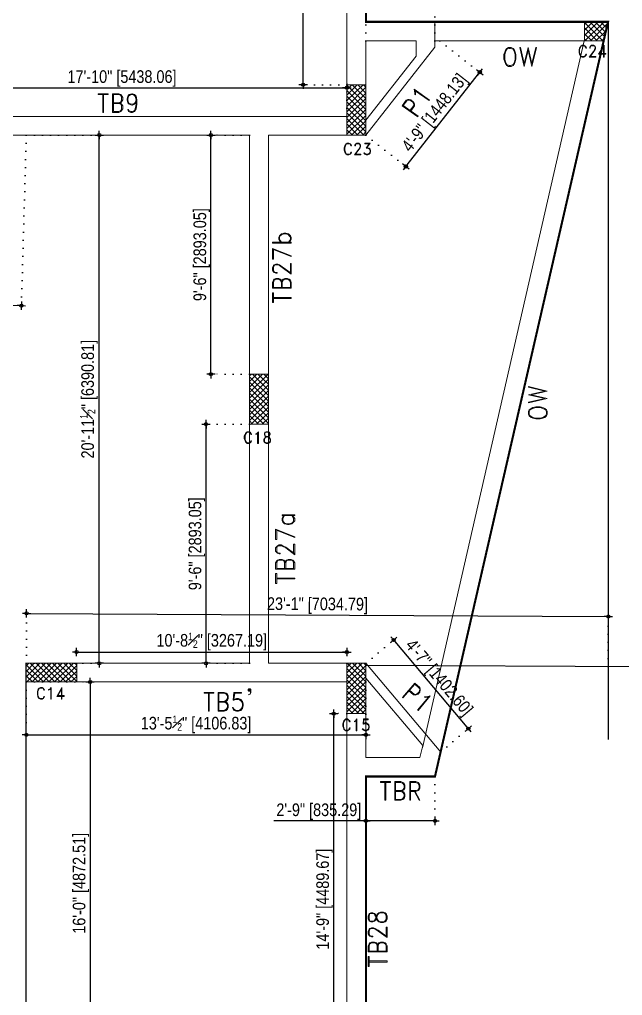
# Model space of a CAD drawing. Header units: inches. Extents: x 1259 to 4988, y 1085 to 3652.
# Drawn here: x 4512.9 to 4800, y 2275.8 to 2740.7 of the extents above; entities that cross this region are included whole.
import ezdxf

# ---------------------------------------------------------------- set-up
doc = ezdxf.new("R2010")
doc.units = ezdxf.units.IN
doc.header["$LTSCALE"] = 15
doc.header["$MEASUREMENT"] = 0
doc.header["$PDMODE"] = 2
doc.linetypes.add('DOT', pattern=[0.25, 0, -0.25])
for name, color, linetype in [('DIMENSION', 160, 'Continuous'), ('PDF_A_Column', 7, 'Continuous'), ('PDF_A_Column Hatch', 7, 'Continuous'), ('PDF_BEAM_LN', 7, 'Continuous'), ('PDF_BLS-TAG', 7, 'Continuous'), ('PDF_BM_SEC_DIM_0.50', 7, 'Continuous'), ('PDF_COL_NO', 7, 'Continuous')]:
    doc.layers.add(name, color=color, linetype=linetype)
doc.styles.add('swis721cnbt', font='swissc.ttf')
doc.dimstyles.get("Standard").update_dxf_attribs({"dimtxt": 6, "dimasz": 1, "dimexe": 0, "dimexo": 0, "dimgap": 0.5, "dimtad": 1, "dimdec": 1, "dimzin": 3, "dimdsep": 46, "dimlunit": 4, "dimtxsty": 'swis721cnbt', "dimblk": 'rp', "dimcen": 0.09, "dimclrd": 251, "dimclre": 3, "dimclrt": 160, "dimadec": 0, "dimazin": 0, "dimtfac": 0.6, "dimtdec": 1, "dimtofl": 0, "dimtmove": 0, "dimatfit": 3, "dimfxl": 9, "dimfrac": 1, "dimtolj": 1, "dimtzin": 0, "dimlwd": -1, "dimlwe": -1, "dimarcsym": 0})

# ---------------------------------------------------------------- blocks, each defined once
blk = doc.blocks.new('rp')
for p, q in [((0, 0), (-2, 0)), ((0, 2), (0, -2)), ((0, 0), (2, 0))]:
    blk.add_line(p, q)
blk.add_circle((0, 0), 0.75)
blk = doc.blocks.new('*D233')
at = {"layer": 'Defpoints', "color": 0, "transparency": 16777216}
for p in [(4668.72, 2439.43), (4540.09, 2434.06), (4668.72, 2434.06)]:
    blk.add_point(p, dxfattribs=at)
at = {"layer": 'DIMENSION', "color": 3, "linetype": 'DOT', "transparency": 16777216}
for p, q in [((4540.09, 2434.06), (4540.09, 2439.43)), ((4668.72, 2434.06), (4668.72, 2439.43))]:
    blk.add_line(p, q, dxfattribs=at)
at = {"layer": 'DIMENSION', "color": 251, "transparency": 16777216}
blk.add_line((4541.09, 2439.43), (4667.72, 2439.43), dxfattribs=at)
at = {"layer": 'DIMENSION', "color": 251, "transparency": 16777216, "rotation": 180}
blk.add_blockref('rp', (4540.09, 2439.43), dxfattribs=at)
at = {"layer": 'DIMENSION', "color": 251, "transparency": 16777216}
blk.add_blockref('rp', (4668.72, 2439.43), dxfattribs=at)
at = {"layer": 'DIMENSION', "color": 160, "transparency": 16777216, "insert": (4604.41, 2444.4), "char_height": 6, "attachment_point": 5, "style": 'swis721cnbt'}
blk.add_mtext('\\A1;10\'-8{\\H0.6x;\\S1#2;}" [3267.19]', dxfattribs=at)
blk = doc.blocks.new('*D238')
at = {"layer": 'Defpoints', "color": 0, "transparency": 16777216}
for p in [(4668.72, 2708.27), (4454.63, 2694.58), (4668.72, 2694.58)]:
    blk.add_point(p, dxfattribs=at)
at = {"layer": 'DIMENSION', "color": 3, "linetype": 'DOT', "transparency": 16777216}
for p, q in [((4454.63, 2694.58), (4454.63, 2708.27)), ((4668.72, 2694.58), (4668.72, 2708.27))]:
    blk.add_line(p, q, dxfattribs=at)
at = {"layer": 'DIMENSION', "color": 251, "transparency": 16777216}
blk.add_line((4455.63, 2708.27), (4667.72, 2708.27), dxfattribs=at)
at = {"layer": 'DIMENSION', "color": 251, "transparency": 16777216, "rotation": 180}
blk.add_blockref('rp', (4454.63, 2708.27), dxfattribs=at)
at = {"layer": 'DIMENSION', "color": 251, "transparency": 16777216}
blk.add_blockref('rp', (4668.72, 2708.27), dxfattribs=at)
at = {"layer": 'DIMENSION', "color": 160, "transparency": 16777216, "insert": (4561.68, 2712.64), "char_height": 6, "attachment_point": 5, "style": 'swis721cnbt'}
blk.add_mtext('\\A1;17\'-10" [5438.06]', dxfattribs=at)
blk = doc.blocks.new('*D269')
at = {"layer": 'Defpoints', "color": 0, "transparency": 16777216}
for p in [(4601.7, 2547.96), (4622.31, 2547.96), (4622.31, 2434.06)]:
    blk.add_point(p, dxfattribs=at)
at = {"layer": 'DIMENSION', "color": 3, "linetype": 'DOT', "transparency": 16777216}
for p, q in [((4622.31, 2547.96), (4601.7, 2547.96)), ((4622.31, 2434.06), (4601.7, 2434.06))]:
    blk.add_line(p, q, dxfattribs=at)
at = {"layer": 'DIMENSION', "color": 251, "transparency": 16777216}
blk.add_line((4601.7, 2435.06), (4601.7, 2546.96), dxfattribs=at)
for p, rotation in [((4601.7, 2547.96), 90), ((4601.7, 2434.06), 270)]:
    blk.add_blockref('rp', p, dxfattribs=dict(at, rotation=rotation))
at = {"layer": 'DIMENSION', "color": 160, "transparency": 16777216, "insert": (4597.33, 2491.01), "char_height": 6, "attachment_point": 5, "rotation": 90, "style": 'swis721cnbt'}
blk.add_mtext('\\A1;9\'-6" [2893.05]', dxfattribs=at)
blk = doc.blocks.new('*D270')
at = {"layer": 'Defpoints', "color": 0, "transparency": 16777216}
for p in [(4603.99, 2685.67), (4622.31, 2685.67), (4622.31, 2571.77)]:
    blk.add_point(p, dxfattribs=at)
at = {"layer": 'DIMENSION', "color": 3, "linetype": 'DOT', "transparency": 16777216}
for p, q in [((4622.31, 2685.67), (4603.99, 2685.67)), ((4622.31, 2571.77), (4603.99, 2571.77))]:
    blk.add_line(p, q, dxfattribs=at)
at = {"layer": 'DIMENSION', "color": 251, "transparency": 16777216}
blk.add_line((4603.99, 2572.77), (4603.99, 2684.67), dxfattribs=at)
for p, rotation in [((4603.99, 2685.67), 90), ((4603.99, 2571.77), 270)]:
    blk.add_blockref('rp', p, dxfattribs=dict(at, rotation=rotation))
at = {"layer": 'DIMENSION', "color": 160, "transparency": 16777216, "insert": (4599.62, 2628.72), "char_height": 6, "attachment_point": 5, "rotation": 90, "style": 'swis721cnbt'}
blk.add_mtext('\\A1;9\'-6" [2893.05]', dxfattribs=at)
blk = doc.blocks.new('*D271')
at = {"layer": 'Defpoints', "color": 0, "transparency": 16777216}
for p in [(4662.47, 2410.08), (4668.72, 2410.08), (4668.72, 2233.33)]:
    blk.add_point(p, dxfattribs=at)
at = {"layer": 'DIMENSION', "color": 3, "linetype": 'DOT', "transparency": 16777216}
for p, q in [((4668.72, 2410.08), (4662.47, 2410.08)), ((4668.72, 2233.33), (4662.47, 2233.33))]:
    blk.add_line(p, q, dxfattribs=at)
at = {"layer": 'DIMENSION', "color": 251, "transparency": 16777216}
blk.add_line((4662.47, 2234.33), (4662.47, 2409.08), dxfattribs=at)
for p, rotation in [((4662.47, 2410.08), 90), ((4662.47, 2233.33), 270)]:
    blk.add_blockref('rp', p, dxfattribs=dict(at, rotation=rotation))
at = {"layer": 'DIMENSION', "color": 160, "transparency": 16777216, "insert": (4658.1, 2321.7), "char_height": 6, "attachment_point": 5, "rotation": 90, "style": 'swis721cnbt'}
blk.add_mtext('\\A1;14\'-9" [4489.67]', dxfattribs=at)
blk = doc.blocks.new('*D272')
at = {"layer": 'Defpoints', "color": 0, "transparency": 16777216}
for p in [(4647.93, 2883.32), (4668.72, 2883.32), (4668.72, 2709.65)]:
    blk.add_point(p, dxfattribs=at)
at = {"layer": 'DIMENSION', "color": 3, "linetype": 'DOT', "transparency": 16777216}
for p, q in [((4668.72, 2883.32), (4647.93, 2883.32)), ((4668.72, 2709.65), (4647.93, 2709.65))]:
    blk.add_line(p, q, dxfattribs=at)
at = {"layer": 'DIMENSION', "color": 251, "transparency": 16777216}
blk.add_line((4647.93, 2710.65), (4647.93, 2882.32), dxfattribs=at)
for p, rotation in [((4647.93, 2883.32), 90), ((4647.93, 2709.65), 270)]:
    blk.add_blockref('rp', p, dxfattribs=dict(at, rotation=rotation))
at = {"layer": 'DIMENSION', "color": 160, "transparency": 16777216, "insert": (4642.96, 2796.49), "char_height": 6, "attachment_point": 5, "rotation": 90, "style": 'swis721cnbt'}
blk.add_mtext('\\A1;14\'-5{\\H0.6x;\\S1#2;}" [4411.36]', dxfattribs=at)
blk = doc.blocks.new('*D273')
at = {"layer": 'Defpoints', "color": 0, "transparency": 16777216}
for p in [(4710.69, 2757.11), (4677.8, 2730.54), (4710.69, 2730.54)]:
    blk.add_point(p, dxfattribs=at)
at = {"layer": 'DIMENSION', "color": 3, "linetype": 'DOT', "transparency": 16777216}
for p, q in [((4677.8, 2730.54), (4677.8, 2757.11)), ((4710.69, 2730.54), (4710.69, 2757.11))]:
    blk.add_line(p, q, dxfattribs=at)
at = {"layer": 'DIMENSION', "color": 251, "transparency": 16777216}
for p, q in [((4678.8, 2757.11), (4709.69, 2757.11)), ((4710.69, 2757.11), (4754.55, 2757.11))]:
    blk.add_line(p, q, dxfattribs=at)
at = {"layer": 'DIMENSION', "color": 251, "transparency": 16777216, "rotation": 180}
blk.add_blockref('rp', (4677.8, 2757.11), dxfattribs=at)
at = {"layer": 'DIMENSION', "color": 251, "transparency": 16777216}
blk.add_blockref('rp', (4710.69, 2757.11), dxfattribs=at)
at = {"layer": 'DIMENSION', "color": 160, "transparency": 16777216, "insert": (4733.12, 2761.48), "char_height": 6, "attachment_point": 5, "style": 'swis721cnbt'}
blk.add_mtext('\\A1;2\'-9" [835.29]', dxfattribs=at)
blk = doc.blocks.new('*D274')
at = {"layer": 'Defpoints', "color": 0, "transparency": 16777216}
for p in [(4677.8, 2380.11), (4710.69, 2380.11), (4677.8, 2358.99)]:
    blk.add_point(p, dxfattribs=at)
at = {"layer": 'DIMENSION', "color": 3, "linetype": 'DOT', "transparency": 16777216}
for p, q in [((4677.8, 2380.11), (4677.8, 2358.99)), ((4710.69, 2380.11), (4710.69, 2358.99))]:
    blk.add_line(p, q, dxfattribs=at)
at = {"layer": 'DIMENSION', "color": 251, "transparency": 16777216}
for p, q in [((4677.8, 2358.99), (4633.94, 2358.99)), ((4709.69, 2358.99), (4678.8, 2358.99))]:
    blk.add_line(p, q, dxfattribs=at)
at = {"layer": 'DIMENSION', "color": 251, "transparency": 16777216, "rotation": 180}
blk.add_blockref('rp', (4677.8, 2358.99), dxfattribs=at)
at = {"layer": 'DIMENSION', "color": 251, "transparency": 16777216}
blk.add_blockref('rp', (4710.69, 2358.99), dxfattribs=at)
at = {"layer": 'DIMENSION', "color": 160, "transparency": 16777216, "insert": (4655.37, 2363.36), "char_height": 6, "attachment_point": 5, "style": 'swis721cnbt'}
blk.add_mtext('\\A1;2\'-9" [835.29]', dxfattribs=at)
blk = doc.blocks.new('*D275')
at = {"layer": 'Defpoints', "color": 0, "transparency": 16777216}
for p in [(4712.97, 2730.54), (4732.01, 2715.62), (4677.8, 2685.67)]:
    blk.add_point(p, dxfattribs=at)
at = {"layer": 'DIMENSION', "color": 3, "linetype": 'DOT', "transparency": 16777216}
for p, q in [((4712.97, 2730.54), (4732.01, 2715.62)), ((4677.8, 2685.67), (4696.84, 2670.75))]:
    blk.add_line(p, q, dxfattribs=at)
at = {"layer": 'DIMENSION', "color": 251, "transparency": 16777216}
blk.add_line((4697.46, 2671.54), (4731.39, 2714.84), dxfattribs=at)
for p, rotation in [((4732.01, 2715.62), 51.91514263733417), ((4696.84, 2670.75), 231.9151426373342)]:
    blk.add_blockref('rp', p, dxfattribs=dict(at, rotation=rotation))
at = {"layer": 'DIMENSION', "color": 160, "transparency": 16777216, "insert": (4710.99, 2695.88), "char_height": 6, "attachment_point": 5, "rotation": 51.9151, "style": 'swis721cnbt'}
blk.add_mtext('\\A1;4\'-9" [1448.13]', dxfattribs=at)
blk = doc.blocks.new('*D276')
at = {"layer": 'Defpoints', "color": 0, "transparency": 16777216}
for p in [(4677.8, 2434.06), (4726.55, 2402.92), (4713.37, 2391.82)]:
    blk.add_point(p, dxfattribs=at)
at = {"layer": 'DIMENSION', "color": 3, "linetype": 'DOT', "transparency": 16777216}
for p, q in [((4677.8, 2434.06), (4690.98, 2445.16)), ((4713.37, 2391.82), (4726.55, 2402.92))]:
    blk.add_line(p, q, dxfattribs=at)
at = {"layer": 'DIMENSION', "color": 251, "transparency": 16777216}
blk.add_line((4691.62, 2444.39), (4725.9, 2403.68), dxfattribs=at)
for p, rotation in [((4690.98, 2445.16), 130.1009075462118), ((4726.55, 2402.92), 310.1009075462118)]:
    blk.add_blockref('rp', p, dxfattribs=dict(at, rotation=rotation))
at = {"layer": 'DIMENSION', "color": 160, "transparency": 16777216, "insert": (4712.1, 2426.85), "char_height": 6, "attachment_point": 5, "rotation": 310.1009, "style": 'swis721cnbt'}
blk.add_mtext('\\A1;4\'-7" [1402.60]', dxfattribs=at)
blk = doc.blocks.new('*D285')
at = {"layer": 'Defpoints', "color": 0, "transparency": 16777216}
for p in [(4206.1, 2694.58), (4516.12, 2685.67), (4513.78, 2604.45)]:
    blk.add_point(p, dxfattribs=at)
at = {"layer": 'DIMENSION', "color": 3, "linetype": 'DOT', "transparency": 16777216}
for p, q in [((4206.1, 2694.58), (4203.77, 2613.35)), ((4516.12, 2685.67), (4513.78, 2604.45))]:
    blk.add_line(p, q, dxfattribs=at)
at = {"layer": 'DIMENSION', "color": 251, "transparency": 16777216}
blk.add_line((4204.77, 2613.33), (4512.78, 2604.48), dxfattribs=at)
for p, rotation in [((4203.77, 2613.35), 178.3543860543362), ((4513.78, 2604.45), 358.3543860543362)]:
    blk.add_blockref('rp', p, dxfattribs=dict(at, rotation=rotation))
at = {"layer": 'DIMENSION', "color": 160, "transparency": 16777216, "insert": (4358.9, 2613.27), "char_height": 6, "attachment_point": 5, "rotation": 358.3544, "style": 'swis721cnbt'}
blk.add_mtext('\\A1;25\'-10" [7877.57]', dxfattribs=at)
blk = doc.blocks.new('*D287')
at = {"layer": 'Defpoints', "color": 0, "transparency": 16777216}
for p in [(4793.2, 2456.33), (4516.12, 2434.06), (4793.07, 2432.55)]:
    blk.add_point(p, dxfattribs=at)
at = {"layer": 'DIMENSION', "color": 3, "linetype": 'DOT', "transparency": 16777216}
for p, q in [((4516.12, 2434.06), (4516.25, 2457.84)), ((4793.07, 2432.55), (4793.2, 2456.33))]:
    blk.add_line(p, q, dxfattribs=at)
at = {"layer": 'DIMENSION', "color": 251, "transparency": 16777216}
blk.add_line((4517.25, 2457.84), (4792.2, 2456.34), dxfattribs=at)
for p, rotation in [((4516.25, 2457.84), 179.6867235722014), ((4793.2, 2456.33), 359.6867235722015)]:
    blk.add_blockref('rp', p, dxfattribs=dict(at, rotation=rotation))
at = {"layer": 'DIMENSION', "color": 160, "transparency": 16777216, "insert": (4654.75, 2461.46), "char_height": 6, "attachment_point": 5, "rotation": 359.6867, "style": 'swis721cnbt'}
blk.add_mtext('\\A1;23\'-1" [7034.79]', dxfattribs=at)
blk = doc.blocks.new('*D288')
at = {"layer": 'Defpoints', "color": 0, "transparency": 16777216}
for p in [(4516.12, 2685.67), (4550.88, 2685.67), (4516.12, 2434.06)]:
    blk.add_point(p, dxfattribs=at)
at = {"layer": 'DIMENSION', "color": 3, "linetype": 'DOT', "transparency": 16777216}
for p, q in [((4516.12, 2685.67), (4550.88, 2685.67)), ((4516.12, 2434.06), (4550.88, 2434.06))]:
    blk.add_line(p, q, dxfattribs=at)
at = {"layer": 'DIMENSION', "color": 251, "transparency": 16777216}
blk.add_line((4550.88, 2435.06), (4550.88, 2684.67), dxfattribs=at)
for p, rotation in [((4550.88, 2685.67), 90), ((4550.88, 2434.06), 270)]:
    blk.add_blockref('rp', p, dxfattribs=dict(at, rotation=rotation))
at = {"layer": 'DIMENSION', "color": 160, "transparency": 16777216, "insert": (4545.91, 2559.87), "char_height": 6, "attachment_point": 5, "rotation": 90, "style": 'swis721cnbt'}
blk.add_mtext('\\A1;20\'-11{\\H0.6x;\\S1#2;}" [6390.81]', dxfattribs=at)
blk = doc.blocks.new('*D289')
at = {"layer": 'Defpoints', "color": 0, "transparency": 16777216}
for p in [(4516.12, 2425.16), (4677.8, 2425.16), (4677.8, 2399.96)]:
    blk.add_point(p, dxfattribs=at)
at = {"layer": 'DIMENSION', "color": 3, "linetype": 'DOT', "transparency": 16777216}
for p, q in [((4516.12, 2425.16), (4516.12, 2399.96)), ((4677.8, 2425.16), (4677.8, 2399.96))]:
    blk.add_line(p, q, dxfattribs=at)
at = {"layer": 'DIMENSION', "color": 251, "transparency": 16777216}
blk.add_line((4517.12, 2399.96), (4676.8, 2399.96), dxfattribs=at)
at = {"layer": 'DIMENSION', "color": 251, "transparency": 16777216, "rotation": 180}
blk.add_blockref('rp', (4516.12, 2399.96), dxfattribs=at)
at = {"layer": 'DIMENSION', "color": 251, "transparency": 16777216}
blk.add_blockref('rp', (4677.8, 2399.96), dxfattribs=at)
at = {"layer": 'DIMENSION', "color": 160, "transparency": 16777216, "insert": (4596.96, 2404.93), "char_height": 6, "attachment_point": 5, "style": 'swis721cnbt'}
blk.add_mtext('\\A1;13\'-5{\\H0.6x;\\S1#2;}" [4106.83]', dxfattribs=at)
blk = doc.blocks.new('*D290')
at = {"layer": 'Defpoints', "color": 0, "transparency": 16777216}
for p in [(4516.12, 2425.16), (4516.12, 2233.33), (4546.49, 2233.33)]:
    blk.add_point(p, dxfattribs=at)
at = {"layer": 'DIMENSION', "color": 3, "linetype": 'DOT', "transparency": 16777216}
for p, q in [((4516.12, 2425.16), (4546.49, 2425.16)), ((4516.12, 2233.33), (4546.49, 2233.33))]:
    blk.add_line(p, q, dxfattribs=at)
at = {"layer": 'DIMENSION', "color": 251, "transparency": 16777216}
blk.add_line((4546.49, 2424.16), (4546.49, 2234.33), dxfattribs=at)
for p, rotation in [((4546.49, 2425.16), 90), ((4546.49, 2233.33), 270)]:
    blk.add_blockref('rp', p, dxfattribs=dict(at, rotation=rotation))
at = {"layer": 'DIMENSION', "color": 160, "transparency": 16777216, "insert": (4542.13, 2329.24), "char_height": 6, "attachment_point": 5, "rotation": 90, "style": 'swis721cnbt'}
blk.add_mtext('\\A1;16\'-0" [4872.51]', dxfattribs=at)

msp = doc.modelspace()

# ---------------------------------------------------------------- linework, layer by layer
at = {"layer": 'DIMENSION'}
for p, q in [((4793.072, 2739.451), (4793.072, 2397.778)), ((4516.116, 2233.325), (4516.116, 2434.063)), ((4677.802, 2433.206), (4988.177, 2431.435))]:
    msp.add_line(p, q, dxfattribs=at)
at = {"layer": 'DIMENSION', "const_width": 1}
msp.add_lwpolyline([(3910.992, 2883.324), (4171.677, 2883.324), (4171.677, 3012.467), (4417.289, 3012.467), (4417.289, 2883.324), (4677.802, 2883.324), (4677.802, 2739.622), (4793.072, 2739.622), (4710.687, 2380.11), (4677.802, 2380.11), (4677.802, 2224.419)], dxfattribs=at)
at = {"layer": 'PDF_A_Column', "lineweight": 0}
for points in [[(4793.072, 2739.451), (4791.016, 2730.544), (4781.939, 2730.544), (4781.939, 2739.622)], [(4668.724, 2709.649), (4677.802, 2709.649), (4677.802, 2685.67), (4668.724, 2685.67)], [(4622.308, 2547.962), (4631.386, 2547.962), (4631.386, 2571.77), (4622.308, 2571.77)], [(4516.116, 2434.063), (4540.095, 2434.063), (4540.095, 2425.156), (4516.116, 2425.156)]]:
    msp.add_lwpolyline(points, close=True, dxfattribs=at)
for points in [[(4668.724, 2685.67), (4677.802, 2685.67)], [(4677.802, 2425.156), (4677.802, 2434.063), (4677.802, 2410.084), (4668.724, 2410.084), (4668.724, 2425.156), (4668.724, 2434.063), (4677.802, 2434.063), (4668.724, 2434.063)]]:
    msp.add_lwpolyline(points, dxfattribs=at)
at = {"layer": 'PDF_A_Column Hatch', "lineweight": 0}
for points in [[(4781.939, 2738.423), (4783.138, 2739.622)], [(4781.939, 2735.683), (4785.707, 2739.451)], [(4781.939, 2733.114), (4788.276, 2739.451)], [(4781.939, 2739.28), (4790.674, 2730.544)], [(4782.11, 2730.544), (4791.016, 2739.451)], [(4784.337, 2739.622), (4791.53, 2732.428)], [(4784.679, 2730.544), (4792.901, 2738.766)], [(4787.077, 2739.451), (4791.873, 2734.655)], [(4789.646, 2739.451), (4792.387, 2736.71)], [(4792.387, 2739.451), (4792.901, 2738.937)], [(4781.939, 2736.71), (4787.933, 2730.544)], [(4781.939, 2733.97), (4785.364, 2730.544)], [(4787.248, 2730.544), (4792.215, 2735.34)], [(4781.939, 2731.401), (4782.795, 2730.544)], [(4789.989, 2730.544), (4791.359, 2731.915)], [(4676.603, 2709.649), (4677.802, 2708.45), (4668.724, 2699.372)], [(4674.034, 2709.649), (4677.802, 2705.709), (4668.724, 2696.803)], [(4671.293, 2709.649), (4677.802, 2703.14), (4668.724, 2694.062)], [(4668.724, 2707.422), (4671.122, 2709.649)], [(4668.724, 2704.681), (4673.691, 2709.649)], [(4668.724, 2702.112), (4676.432, 2709.649)], [(4668.724, 2709.477), (4677.802, 2700.571)], [(4668.724, 2706.908), (4677.802, 2697.83), (4668.724, 2688.753)], [(4668.724, 2704.168), (4677.802, 2695.261)], [(4668.724, 2701.598), (4677.802, 2692.521), (4670.951, 2685.67)], [(4668.724, 2691.493), (4677.802, 2700.4)], [(4668.724, 2698.858), (4677.802, 2689.952), (4673.52, 2685.67)], [(4668.724, 2696.289), (4677.802, 2687.211), (4676.26, 2685.67)], [(4668.724, 2686.183), (4677.802, 2695.09)], [(4668.724, 2693.548), (4676.774, 2685.67)], [(4668.724, 2690.979), (4674.034, 2685.67)], [(4668.724, 2688.239), (4671.465, 2685.67)], [(4622.308, 2570.914), (4623.336, 2571.77)], [(4622.308, 2568.344), (4625.905, 2571.77)], [(4622.308, 2565.604), (4628.645, 2571.77)], [(4622.308, 2563.035), (4631.214, 2571.77)], [(4623.849, 2571.77), (4631.386, 2564.234)], [(4626.419, 2571.77), (4631.386, 2566.974)], [(4629.159, 2571.77), (4631.386, 2569.543)], [(4622.308, 2570.571), (4631.386, 2561.665)], [(4622.308, 2560.294), (4631.386, 2569.372)], [(4622.308, 2568.002), (4631.386, 2558.924)], [(4622.308, 2557.725), (4631.386, 2566.632)], [(4622.308, 2565.261), (4631.386, 2556.355)], [(4622.308, 2554.985), (4631.386, 2564.063)], [(4622.308, 2562.692), (4631.386, 2553.615)], [(4622.308, 2552.416), (4631.386, 2561.322)], [(4622.308, 2559.952), (4631.386, 2551.045)], [(4622.308, 2549.675), (4631.386, 2558.753)], [(4622.308, 2557.383), (4631.386, 2548.305)], [(4622.308, 2554.642), (4629.159, 2547.962)], [(4623.164, 2547.962), (4631.386, 2556.012)], [(4625.734, 2547.962), (4631.386, 2553.443)], [(4622.308, 2552.073), (4626.59, 2547.962)], [(4622.308, 2549.504), (4623.849, 2547.962)], [(4628.474, 2547.962), (4631.386, 2550.874)], [(4631.043, 2547.962), (4631.386, 2548.134)], [(4516.116, 2432.864), (4517.315, 2434.063)], [(4516.116, 2430.123), (4519.884, 2434.063)], [(4516.116, 2427.554), (4522.624, 2434.063)], [(4516.116, 2433.378), (4524.337, 2425.156)], [(4516.287, 2425.156), (4525.194, 2434.063)], [(4518, 2434.063), (4527.078, 2425.156)], [(4518.856, 2425.156), (4527.934, 2434.063)], [(4520.74, 2434.063), (4529.647, 2425.156)], [(4521.597, 2425.156), (4530.503, 2434.063)], [(4523.31, 2434.063), (4532.216, 2425.156), (4540.095, 2433.035)], [(4524.166, 2425.156), (4533.244, 2434.063)], [(4525.879, 2434.063), (4534.956, 2425.156)], [(4526.906, 2425.156), (4535.813, 2434.063)], [(4528.619, 2434.063), (4537.526, 2425.156)], [(4529.476, 2425.156), (4538.553, 2434.063)], [(4531.188, 2434.063), (4540.095, 2425.328)], [(4533.929, 2434.063), (4540.095, 2427.897)], [(4536.498, 2434.063), (4540.095, 2430.637)], [(4539.238, 2434.063), (4540.095, 2433.206)], [(4674.205, 2434.063), (4677.802, 2430.466), (4668.724, 2421.388)], [(4668.895, 2434.063), (4677.802, 2425.156), (4668.724, 2416.079)], [(4668.724, 2432.007), (4670.78, 2434.063)], [(4668.724, 2429.438), (4673.52, 2434.063)], [(4668.724, 2426.698), (4676.089, 2434.063)], [(4668.724, 2424.129), (4677.802, 2433.035)], [(4671.465, 2434.063), (4677.802, 2427.897)], [(4676.774, 2434.063), (4677.802, 2433.206)], [(4516.116, 2430.809), (4521.768, 2425.156)], [(4516.116, 2428.068), (4519.028, 2425.156)], [(4534.785, 2425.156), (4540.095, 2430.295)], [(4537.354, 2425.156), (4540.095, 2427.726)], [(4668.724, 2431.494), (4677.802, 2422.587)], [(4668.724, 2428.924), (4677.802, 2419.847), (4668.724, 2410.94)], [(4668.724, 2418.819), (4677.802, 2427.726)], [(4516.116, 2425.499), (4516.458, 2425.156)], [(4668.724, 2426.184), (4677.802, 2417.278), (4670.78, 2410.084)], [(4668.724, 2423.615), (4677.802, 2414.537), (4673.349, 2410.084)], [(4668.724, 2413.509), (4677.802, 2422.416)], [(4668.724, 2420.874), (4677.802, 2411.968), (4675.918, 2410.084)], [(4668.724, 2418.305), (4676.946, 2410.084)], [(4668.724, 2415.565), (4674.376, 2410.084)], [(4668.724, 2412.996), (4671.636, 2410.084)], [(4668.724, 2410.427), (4669.067, 2410.084)]]:
    msp.add_lwpolyline(points, dxfattribs=at)
at = {"layer": 'PDF_BEAM_LN', "lineweight": 0}
for points in [[(4020.438, 2071.639), (4020.438, 2425.156), (3957.408, 2425.156), (3957.408, 2562.864), (4002.454, 2562.864), (4002.454, 2685.67), (3910.992, 2685.67), (3910.992, 2883.324), (4171.677, 2883.324), (4171.677, 3012.467), (4417.289, 3012.467), (4417.289, 2883.324), (4677.802, 2883.324), (4677.802, 2739.622), (4710.687, 2739.622), (4710.687, 2727.633), (4677.802, 2685.67), (4631.386, 2685.67), (4631.386, 2434.063), (4677.802, 2434.063), (4713.428, 2391.757), (4710.687, 2380.11), (4677.802, 2380.11), (4677.802, 2224.419)], [(4516.116, 2434.063), (4622.308, 2434.063), (4622.308, 2685.67), (4408.211, 2685.67), (4408.211, 2733.627), (4339.357, 2733.627), (4339.357, 2742.534), (4408.211, 2742.534), (4408.211, 2874.418), (4298.936, 2874.418), (4298.936, 2766.513), (4289.858, 2766.513), (4289.858, 2874.418), (4180.583, 2874.418), (4180.583, 2742.363), (4264.509, 2742.363), (4264.509, 2733.456), (4180.583, 2733.456), (4180.583, 2694.576), (4206.103, 2694.576), (4206.103, 2434.063)], [(4677.802, 2434.063), (4677.802, 2434.063)], [(4206.103, 2425.156), (4206.103, 2140.493), (4502.585, 2140.493), (4502.585, 2233.325), (4668.724, 2233.325), (4668.724, 2425.156), (4516.116, 2425.156)]]:
    msp.add_lwpolyline(points, dxfattribs=at)
for points in [[(4417.289, 2694.576), (4668.724, 2694.576), (4668.724, 2874.418), (4417.289, 2874.418)], [(4677.802, 2692.863), (4701.781, 2723.351), (4701.781, 2730.544), (4677.802, 2730.544)], [(4677.802, 2427.04), (4677.802, 2389.188), (4703.494, 2389.188), (4704.864, 2394.84)]]:
    msp.add_lwpolyline(points, close=True, dxfattribs=at)
at = {"layer": 'PDF_BLS-TAG', "lineweight": 0}
for points in [[(4745.628, 2727.461), (4744.943, 2726.948), (4744.258, 2726.091), (4743.915, 2725.235), (4743.401, 2724.036), (4743.401, 2721.809), (4743.915, 2720.61), (4744.258, 2719.754), (4744.943, 2718.898), (4745.628, 2718.384), (4746.998, 2718.384), (4747.854, 2718.898), (4748.54, 2719.754), (4748.882, 2720.61), (4749.225, 2721.809), (4749.225, 2724.036), (4748.882, 2725.235), (4748.54, 2726.091), (4747.854, 2726.948), (4746.998, 2727.461)], [(4745.97, 2726.948), (4744.943, 2726.605), (4744.258, 2725.235), (4743.915, 2724.036), (4743.915, 2721.809), (4744.258, 2720.61), (4744.943, 2719.24), (4745.97, 2718.898), (4746.656, 2718.898), (4747.854, 2719.24), (4748.54, 2720.61), (4748.882, 2721.809), (4748.882, 2724.036), (4748.54, 2725.235), (4747.854, 2726.605), (4746.656, 2726.948)], [(4756.761, 2718.384), (4758.988, 2727.461), (4758.645, 2727.461), (4756.761, 2719.754), (4755.048, 2727.461), (4753.164, 2719.754), (4751.451, 2727.461), (4751.109, 2727.461), (4753.164, 2718.384), (4755.048, 2726.091)], [(4701.096, 2705.024), (4701.096, 2705.88), (4700.753, 2707.593), (4708.118, 2702.284), (4707.947, 2702.112), (4701.267, 2706.737), (4701.438, 2705.709), (4701.438, 2704.853)], [(4550.371, 2705.367), (4555.167, 2705.367), (4555.167, 2705.024), (4550.371, 2705.024)], [(4637.552, 2634.629), (4636.695, 2635.314), (4636.353, 2635.999), (4636.353, 2637.027), (4636.695, 2637.712), (4637.552, 2638.568), (4638.751, 2638.911), (4639.607, 2638.911), (4640.977, 2638.568), (4641.834, 2637.712), (4642.176, 2637.027), (4642.176, 2635.999), (4641.834, 2635.314), (4640.977, 2634.629), (4641.834, 2635.999), (4641.834, 2637.027), (4641.32, 2637.712), (4640.977, 2638.226), (4639.607, 2638.568), (4638.751, 2638.568), (4637.552, 2638.226), (4637.038, 2637.712), (4636.695, 2637.027), (4636.695, 2635.999)], [(4633.27, 2634.115), (4642.176, 2634.115), (4642.176, 2634.629), (4633.27, 2634.629)], [(4633.27, 2605.854), (4633.27, 2610.479), (4633.784, 2610.479), (4633.784, 2605.854)], [(4764.126, 2563.72), (4755.219, 2565.947), (4755.219, 2565.604), (4762.927, 2563.72), (4755.219, 2562.007), (4762.927, 2560.123), (4755.219, 2558.41), (4755.219, 2558.068), (4764.126, 2560.123), (4756.418, 2562.007)], [(4755.219, 2552.587), (4755.562, 2551.902), (4756.418, 2551.217), (4757.275, 2550.874), (4758.645, 2550.532), (4760.7, 2550.532), (4762.071, 2550.874), (4762.927, 2551.217), (4763.783, 2551.902), (4764.126, 2552.587), (4764.126, 2554.128), (4763.783, 2554.814), (4762.927, 2555.499), (4762.071, 2555.841), (4760.7, 2556.184), (4758.645, 2556.184), (4757.275, 2555.841), (4756.418, 2555.499), (4755.562, 2554.814), (4755.219, 2554.128)], [(4755.562, 2552.929), (4756.076, 2551.902), (4757.275, 2551.217), (4758.645, 2550.874), (4760.7, 2550.874), (4762.071, 2551.217), (4763.269, 2551.902), (4763.783, 2552.929), (4763.783, 2553.786), (4763.269, 2554.814), (4762.071, 2555.499), (4760.7, 2555.841), (4758.645, 2555.841), (4757.275, 2555.499), (4756.076, 2554.814), (4755.562, 2553.786)], [(4637.894, 2504.458), (4643.889, 2504.458), (4643.889, 2504.8), (4637.894, 2504.8)], [(4639.093, 2504.458), (4638.237, 2503.773), (4637.894, 2503.088), (4637.894, 2501.889), (4638.237, 2501.204), (4639.093, 2500.519), (4640.463, 2500.176), (4641.32, 2500.176), (4642.519, 2500.519), (4643.375, 2501.204), (4643.889, 2501.889), (4643.889, 2503.088), (4643.375, 2503.773), (4642.519, 2504.458), (4643.375, 2503.088), (4643.375, 2501.889), (4643.033, 2501.204), (4642.519, 2500.861), (4641.32, 2500.519), (4640.463, 2500.519), (4639.093, 2500.861), (4638.751, 2501.204), (4638.237, 2501.889), (4638.237, 2503.088)], [(4634.811, 2472.086), (4634.811, 2476.882), (4635.325, 2476.882), (4635.325, 2472.086)], [(4600.727, 2420.189), (4605.351, 2420.189), (4605.351, 2419.847), (4600.727, 2419.847)], [(4622.137, 2421.56), (4622.137, 2421.046), (4622.651, 2421.046), (4622.651, 2421.56)], [(4705.891, 2418.305), (4706.748, 2418.134), (4708.461, 2418.477), (4702.637, 2411.625), (4702.295, 2411.797), (4707.604, 2417.963), (4706.405, 2417.791), (4705.72, 2417.963)], [(4684.824, 2377.712), (4689.449, 2377.712), (4689.449, 2377.199), (4684.824, 2377.199)], [(4678.83, 2312.284), (4679.343, 2311.257), (4680.2, 2310.914), (4681.056, 2310.914), (4681.913, 2311.257), (4682.255, 2311.599), (4682.769, 2312.284), (4683.112, 2313.655), (4683.625, 2314.511), (4683.968, 2314.854), (4684.824, 2315.196), (4686.195, 2315.196), (4687.051, 2314.854), (4687.393, 2313.655), (4687.393, 2312.284), (4687.051, 2311.257), (4686.195, 2310.914), (4684.824, 2310.914), (4683.968, 2311.257), (4683.625, 2311.599), (4683.112, 2312.284), (4682.769, 2313.655), (4682.255, 2314.511), (4681.913, 2314.854), (4681.056, 2315.196), (4680.2, 2315.196), (4679.343, 2314.854), (4678.83, 2313.655)], [(4678.83, 2289.676), (4678.83, 2294.3), (4679.343, 2294.3), (4679.343, 2289.676)]]:
    msp.add_lwpolyline(points, close=True, dxfattribs=at)
for points in [[(4552.598, 2705.024), (4552.598, 2696.46), (4552.941, 2696.46), (4552.941, 2705.024)], [(4560.134, 2700.742), (4561.162, 2701.085), (4561.504, 2701.598), (4562.018, 2702.455), (4562.018, 2703.654), (4561.504, 2704.51), (4561.162, 2705.024), (4560.134, 2705.367), (4557.222, 2705.367), (4557.222, 2696.46), (4560.134, 2696.46), (4561.162, 2696.974), (4561.504, 2697.317), (4562.018, 2698.173), (4562.018, 2699.543), (4561.504, 2700.4), (4561.162, 2700.742), (4560.134, 2701.085), (4557.565, 2701.085)], [(4560.134, 2701.085), (4561.162, 2701.598), (4561.504, 2702.455), (4561.504, 2703.654), (4561.162, 2704.51), (4560.134, 2705.024), (4557.565, 2705.024), (4557.565, 2696.974), (4560.134, 2696.974), (4561.162, 2697.317), (4561.504, 2698.173), (4561.504, 2699.543), (4561.162, 2700.4), (4560.134, 2700.742), (4557.565, 2700.742)], [(4568.356, 2701.085), (4567.67, 2700.4), (4566.643, 2699.886), (4566.3, 2699.886), (4565.101, 2700.4), (4564.416, 2701.085), (4564.074, 2702.455), (4564.074, 2702.797), (4564.416, 2704.168), (4565.101, 2705.024), (4566.3, 2705.367), (4566.643, 2705.367), (4567.67, 2705.024), (4568.356, 2704.168), (4568.698, 2702.455), (4568.698, 2700.4), (4568.356, 2698.173), (4567.67, 2696.974), (4566.643, 2696.46), (4565.958, 2696.46), (4564.759, 2696.974), (4564.416, 2697.83), (4564.759, 2697.83), (4565.101, 2696.974)], [(4565.958, 2700.4), (4564.759, 2701.085), (4564.416, 2702.455), (4564.416, 2702.797), (4564.759, 2704.168), (4565.958, 2705.024)], [(4564.416, 2703.311), (4565.101, 2704.51), (4566.3, 2705.024), (4566.643, 2705.024), (4567.67, 2704.51), (4568.356, 2703.311)], [(4568.356, 2701.941), (4567.67, 2700.742), (4566.643, 2700.4), (4566.3, 2700.4), (4565.101, 2700.742), (4564.416, 2701.941)], [(4566.985, 2705.024), (4568.013, 2704.168), (4568.356, 2702.455), (4568.356, 2700.4), (4568.013, 2698.173), (4567.328, 2696.974)], [(4568.356, 2702.455), (4568.013, 2701.085), (4566.985, 2700.4)], [(4699.212, 2697.145), (4700.924, 2699.543), (4700.924, 2700.4), (4700.753, 2700.913), (4700.239, 2701.598), (4699.212, 2702.455), (4698.355, 2702.626), (4697.841, 2702.626), (4696.985, 2702.284), (4695.101, 2699.543), (4702.466, 2694.405), (4702.637, 2694.747), (4695.615, 2699.714), (4697.328, 2701.941), (4698.184, 2702.284), (4699.04, 2702.112), (4700.068, 2701.427), (4700.582, 2700.571), (4700.582, 2699.714), (4698.869, 2697.488)], [(4567.67, 2697.317), (4566.643, 2696.974), (4565.958, 2696.974), (4564.759, 2697.317)], [(4633.784, 2631.375), (4633.784, 2626.579), (4633.27, 2626.579), (4633.27, 2631.717), (4642.176, 2628.12), (4642.176, 2627.778), (4633.27, 2631.375)], [(4641.834, 2619.899), (4641.834, 2624.524), (4642.176, 2624.524), (4642.176, 2619.385), (4637.894, 2622.639), (4636.695, 2623.496), (4635.839, 2623.838), (4634.983, 2623.838), (4634.126, 2623.496), (4633.784, 2622.639), (4633.784, 2621.269), (4634.126, 2620.584), (4634.983, 2620.242), (4635.496, 2620.242), (4635.496, 2619.899), (4634.983, 2619.899), (4634.126, 2620.242), (4633.784, 2620.584), (4633.27, 2621.269), (4633.27, 2622.639), (4633.784, 2623.496), (4634.126, 2623.838), (4634.983, 2624.181), (4635.839, 2624.181), (4636.695, 2623.838), (4637.894, 2622.982), (4642.176, 2619.899)], [(4637.894, 2615.446), (4637.552, 2616.645), (4637.038, 2616.987), (4636.353, 2617.33), (4634.983, 2617.33), (4634.126, 2616.987), (4633.784, 2616.645), (4633.27, 2615.446), (4633.27, 2612.705), (4642.176, 2612.705), (4642.176, 2615.446), (4641.834, 2616.645), (4641.32, 2616.987), (4640.463, 2617.33), (4639.264, 2617.33), (4638.408, 2616.987), (4637.894, 2616.645), (4637.552, 2615.446), (4637.552, 2613.048)], [(4637.552, 2615.446), (4637.038, 2616.645), (4636.353, 2616.987), (4634.983, 2616.987), (4634.126, 2616.645), (4633.784, 2615.446), (4633.784, 2613.048), (4641.834, 2613.048), (4641.834, 2615.446), (4641.32, 2616.645), (4640.463, 2616.987), (4639.264, 2616.987), (4638.408, 2616.645), (4637.894, 2615.446), (4637.894, 2613.048)], [(4633.784, 2607.91), (4642.176, 2607.91), (4642.176, 2608.252), (4633.784, 2608.252)], [(4635.325, 2497.607), (4635.325, 2492.982), (4634.811, 2492.982), (4634.811, 2497.949), (4643.889, 2494.353), (4643.889, 2494.01), (4634.811, 2497.607)], [(4643.375, 2486.131), (4643.375, 2490.756), (4643.889, 2490.756), (4643.889, 2485.789), (4639.607, 2489.043), (4638.237, 2489.728), (4637.38, 2490.071), (4636.524, 2490.071), (4635.668, 2489.728), (4635.325, 2489.043), (4635.325, 2487.501), (4635.668, 2486.816), (4636.524, 2486.474), (4637.038, 2486.474), (4637.038, 2486.131), (4636.524, 2486.131), (4635.668, 2486.474), (4635.325, 2486.816), (4634.811, 2487.501), (4634.811, 2489.043), (4635.325, 2489.728), (4635.668, 2490.071), (4636.524, 2490.413), (4637.38, 2490.413), (4638.237, 2490.071), (4639.607, 2489.385), (4643.889, 2486.131)], [(4639.607, 2481.849), (4639.093, 2482.877), (4638.751, 2483.219), (4637.894, 2483.562), (4636.524, 2483.562), (4635.668, 2483.219), (4635.325, 2482.877), (4634.811, 2481.849), (4634.811, 2478.938), (4643.889, 2478.938), (4643.889, 2481.849), (4643.375, 2482.877), (4643.033, 2483.219), (4642.176, 2483.562), (4640.806, 2483.562), (4639.95, 2483.219), (4639.607, 2482.877), (4639.093, 2481.849), (4639.093, 2479.28)], [(4639.093, 2481.849), (4638.751, 2482.877), (4637.894, 2483.219), (4636.524, 2483.219), (4635.668, 2482.877), (4635.325, 2481.849), (4635.325, 2479.28), (4643.375, 2479.28), (4643.375, 2481.849), (4643.033, 2482.877), (4642.176, 2483.219), (4640.806, 2483.219), (4639.95, 2482.877), (4639.607, 2481.849), (4639.607, 2479.28)], [(4635.325, 2474.313), (4643.889, 2474.313), (4643.889, 2474.656), (4635.325, 2474.656)], [(4698.184, 2420.874), (4700.411, 2418.99), (4701.267, 2418.819), (4701.781, 2418.99), (4702.637, 2419.333), (4703.494, 2420.361), (4703.665, 2421.217), (4703.665, 2421.731), (4703.494, 2422.587), (4701.096, 2424.643), (4695.272, 2417.791), (4695.444, 2417.62), (4701.096, 2424.129), (4703.151, 2422.245), (4703.494, 2421.56), (4703.151, 2420.532), (4702.295, 2419.675), (4701.61, 2419.162), (4700.753, 2419.333), (4698.527, 2421.217)], [(4602.782, 2419.847), (4602.782, 2411.283), (4603.125, 2411.283), (4603.125, 2419.847)], [(4610.319, 2415.565), (4611.346, 2415.907), (4611.86, 2416.421), (4612.203, 2417.278), (4612.203, 2418.477), (4611.86, 2419.333), (4611.346, 2419.847), (4610.319, 2420.189), (4607.407, 2420.189), (4607.407, 2411.283), (4610.319, 2411.283), (4611.346, 2411.625), (4611.86, 2412.139), (4612.203, 2412.996), (4612.203, 2414.195), (4611.86, 2415.051), (4611.346, 2415.565), (4610.319, 2415.907), (4607.749, 2415.907)], [(4610.319, 2415.907), (4611.346, 2416.421), (4611.86, 2417.278), (4611.86, 2418.477), (4611.346, 2419.333), (4610.319, 2419.847), (4607.749, 2419.847), (4607.749, 2411.625), (4610.319, 2411.625), (4611.346, 2412.139), (4611.86, 2412.996), (4611.86, 2414.195), (4611.346, 2415.051), (4610.319, 2415.565), (4607.749, 2415.565)], [(4619.054, 2413.338), (4618.197, 2412.139), (4617.17, 2411.625), (4616.142, 2411.625), (4614.943, 2412.139), (4614.6, 2412.996), (4614.258, 2412.996), (4614.6, 2412.139), (4614.943, 2411.625), (4616.142, 2411.283), (4617.17, 2411.283), (4618.197, 2411.625), (4619.054, 2412.482), (4619.396, 2413.852), (4619.396, 2414.708), (4619.054, 2415.907), (4618.197, 2416.764), (4617.17, 2417.278), (4616.142, 2417.278), (4614.943, 2416.764), (4615.457, 2419.847), (4618.54, 2419.847), (4618.54, 2420.189), (4614.943, 2420.189), (4614.6, 2416.421), (4614.943, 2416.421), (4615.799, 2416.764), (4617.17, 2416.764), (4618.197, 2416.421), (4619.054, 2415.051)], [(4622.651, 2419.333), (4622.993, 2421.046), (4622.651, 2420.703), (4622.137, 2420.703), (4621.794, 2421.046), (4621.794, 2421.56), (4622.137, 2421.902), (4622.651, 2421.902), (4622.993, 2421.56), (4622.993, 2420.189), (4622.651, 2419.333), (4621.794, 2418.99)], [(4622.651, 2420.703), (4622.993, 2420.189)], [(4617.512, 2416.764), (4618.54, 2415.907), (4619.054, 2414.708), (4619.054, 2413.852), (4618.54, 2412.482), (4617.512, 2411.625)], [(4615.799, 2411.625), (4614.6, 2412.482)], [(4686.88, 2377.199), (4686.88, 2368.806), (4687.222, 2368.806), (4687.222, 2377.199)], [(4694.416, 2372.917), (4695.444, 2373.431), (4695.957, 2373.773), (4696.3, 2374.629), (4696.3, 2376), (4695.957, 2376.856), (4695.444, 2377.199), (4694.416, 2377.712), (4691.504, 2377.712), (4691.504, 2368.806), (4694.416, 2368.806), (4695.444, 2369.149), (4695.957, 2369.662), (4696.3, 2370.519), (4696.3, 2371.718), (4695.957, 2372.574), (4695.444, 2372.917), (4694.416, 2373.431), (4691.847, 2373.431)], [(4694.416, 2373.431), (4695.444, 2373.773), (4695.957, 2374.629), (4695.957, 2376), (4695.444, 2376.856), (4694.416, 2377.199), (4691.847, 2377.199), (4691.847, 2369.149), (4694.416, 2369.149), (4695.444, 2369.662), (4695.957, 2370.519), (4695.957, 2371.718), (4695.444, 2372.574), (4694.416, 2372.917), (4691.847, 2372.917)], [(4699.04, 2372.917), (4701.61, 2372.917), (4702.637, 2373.431), (4703.151, 2373.773), (4703.494, 2374.629), (4703.494, 2376), (4703.151, 2376.856), (4702.637, 2377.199), (4701.61, 2377.712), (4698.698, 2377.712), (4698.698, 2368.806), (4699.04, 2368.806), (4699.04, 2377.199), (4701.61, 2377.199), (4702.637, 2376.856), (4703.151, 2376), (4703.151, 2374.629), (4702.637, 2373.773), (4701.61, 2373.431), (4699.04, 2373.431)], [(4700.924, 2372.917), (4703.151, 2368.806), (4703.494, 2368.806), (4701.267, 2372.917)], [(4679.343, 2311.599), (4680.2, 2311.257), (4681.056, 2311.257), (4681.913, 2311.599), (4682.255, 2312.284), (4682.769, 2313.655), (4683.112, 2314.511), (4683.968, 2315.196), (4684.824, 2315.539), (4686.195, 2315.539), (4687.051, 2315.196), (4687.393, 2314.854), (4687.907, 2313.655), (4687.907, 2312.284), (4687.393, 2311.257), (4687.051, 2310.914), (4686.195, 2310.572), (4684.824, 2310.572), (4683.968, 2310.914), (4683.112, 2311.599), (4682.769, 2312.284), (4682.255, 2313.655), (4681.913, 2314.511), (4681.056, 2314.854), (4680.2, 2314.854), (4679.343, 2314.511)], [(4679.686, 2314.854), (4679.343, 2313.655), (4679.343, 2312.284), (4679.686, 2311.257)], [(4687.393, 2314.168), (4686.537, 2315.196)], [(4686.537, 2310.914), (4687.393, 2311.942)], [(4687.393, 2303.721), (4687.393, 2308.345), (4687.907, 2308.345), (4687.907, 2303.378), (4683.625, 2306.461), (4682.255, 2307.317), (4681.399, 2307.66), (4680.542, 2307.66), (4679.686, 2307.317), (4679.343, 2306.461), (4679.343, 2305.091), (4679.686, 2304.406), (4680.542, 2304.063), (4681.056, 2304.063), (4681.056, 2303.721), (4680.542, 2303.721), (4679.686, 2304.063), (4679.343, 2304.406), (4678.83, 2305.091), (4678.83, 2306.461), (4679.343, 2307.317), (4679.686, 2307.66), (4680.542, 2308.002), (4681.399, 2308.002), (4682.255, 2307.66), (4683.625, 2306.975), (4687.907, 2303.721)], [(4683.625, 2299.439), (4683.112, 2300.466), (4682.769, 2300.809), (4681.913, 2301.151), (4680.542, 2301.151), (4679.686, 2300.809), (4679.343, 2300.466), (4678.83, 2299.439), (4678.83, 2296.527), (4687.907, 2296.527), (4687.907, 2299.439), (4687.393, 2300.466), (4687.051, 2300.809), (4686.195, 2301.151), (4684.824, 2301.151), (4683.968, 2300.809), (4683.625, 2300.466), (4683.112, 2299.439), (4683.112, 2296.869)], [(4683.112, 2299.439), (4682.769, 2300.466), (4681.913, 2300.809), (4680.542, 2300.809), (4679.686, 2300.466), (4679.343, 2299.439), (4679.343, 2296.869), (4687.393, 2296.869), (4687.393, 2299.439), (4687.051, 2300.466), (4686.195, 2300.809), (4684.824, 2300.809), (4683.968, 2300.466), (4683.625, 2299.439), (4683.625, 2296.869)], [(4679.343, 2291.731), (4687.907, 2291.731), (4687.907, 2292.245), (4679.343, 2292.245)]]:
    msp.add_lwpolyline(points, dxfattribs=at)
at = {"layer": 'PDF_BM_SEC_DIM_0.50', "lineweight": 0}
for points in [[(4713.428, 2391.757), (4793.072, 2739.622), (4710.687, 2739.622)], [(4704.693, 2393.813), (4781.767, 2730.544), (4710.687, 2730.544)]]:
    msp.add_lwpolyline(points, dxfattribs=at)
at = {"layer": 'PDF_COL_NO', "lineweight": 0}
for points in [[(4782.795, 2727.119), (4782.624, 2727.633), (4782.11, 2728.147), (4781.596, 2728.489), (4780.74, 2728.489), (4780.226, 2728.147), (4779.883, 2727.633), (4779.541, 2727.119), (4779.37, 2726.434), (4779.37, 2725.064), (4779.541, 2724.207), (4779.883, 2723.693), (4780.226, 2723.179), (4780.74, 2722.837), (4781.596, 2722.837), (4782.11, 2723.179), (4782.624, 2723.693), (4782.795, 2724.207), (4782.624, 2724.207), (4782.281, 2723.693), (4782.11, 2723.351), (4781.596, 2723.179), (4780.74, 2723.179), (4780.226, 2723.351), (4779.883, 2724.207), (4779.541, 2725.064), (4779.541, 2726.434), (4779.883, 2727.119), (4780.226, 2727.975), (4780.74, 2728.147), (4781.596, 2728.147), (4782.11, 2727.975), (4782.281, 2727.633), (4782.624, 2727.119)], [(4670.951, 2680.531), (4670.78, 2681.045), (4670.266, 2681.559), (4669.752, 2681.902), (4668.895, 2681.902), (4668.382, 2681.559), (4668.039, 2681.045), (4667.697, 2680.531), (4667.525, 2679.675), (4667.525, 2678.476), (4667.697, 2677.62), (4668.039, 2677.106), (4668.382, 2676.592), (4668.895, 2676.249), (4669.752, 2676.249), (4670.266, 2676.592), (4670.78, 2677.106), (4670.951, 2677.62), (4670.78, 2677.62), (4670.437, 2677.106), (4670.266, 2676.763), (4669.752, 2676.592), (4668.895, 2676.592), (4668.382, 2676.763), (4668.039, 2677.62), (4667.697, 2678.476), (4667.697, 2679.675), (4668.039, 2680.531), (4668.382, 2681.388), (4668.895, 2681.559), (4669.752, 2681.559), (4670.266, 2681.388), (4670.437, 2681.045), (4670.78, 2680.531)], [(4623.336, 2542.995), (4623.164, 2543.509), (4622.651, 2544.194), (4622.137, 2544.366), (4621.28, 2544.366), (4620.938, 2544.194), (4620.424, 2543.509), (4620.253, 2542.995), (4619.91, 2542.31), (4619.91, 2540.94), (4620.253, 2540.084), (4620.424, 2539.57), (4620.938, 2539.056), (4621.28, 2538.713), (4622.137, 2538.713), (4622.651, 2539.056), (4623.164, 2539.57), (4623.336, 2540.084), (4623.164, 2540.084), (4622.822, 2539.57), (4622.651, 2539.399), (4622.137, 2539.056), (4621.28, 2539.056), (4620.938, 2539.399), (4620.424, 2540.084), (4620.253, 2540.94), (4620.253, 2542.31), (4620.424, 2542.995), (4620.938, 2543.852), (4621.28, 2544.194), (4622.137, 2544.194), (4622.651, 2543.852), (4622.822, 2543.509), (4623.164, 2542.995)], [(4625.391, 2543.338), (4625.905, 2543.509), (4626.59, 2544.366), (4626.59, 2538.713), (4626.247, 2538.713), (4626.247, 2543.852), (4625.905, 2543.338), (4625.391, 2542.995)], [(4630.358, 2544.366), (4629.673, 2544.194), (4629.502, 2543.509), (4629.502, 2542.995), (4629.673, 2542.482), (4629.844, 2542.31), (4630.358, 2541.968), (4631.214, 2541.796), (4631.728, 2541.454), (4631.9, 2541.111), (4632.242, 2540.598), (4632.242, 2539.912), (4631.9, 2539.399), (4631.214, 2539.056), (4630.358, 2539.056), (4629.673, 2539.399), (4629.502, 2539.912), (4629.502, 2540.598), (4629.673, 2541.111), (4629.844, 2541.454), (4630.358, 2541.796), (4631.214, 2541.968), (4631.728, 2542.31), (4631.9, 2542.482), (4632.242, 2542.995), (4632.242, 2543.509), (4631.9, 2544.194), (4631.214, 2544.366)], [(4524.851, 2421.217), (4524.508, 2421.731), (4524.166, 2422.245), (4523.652, 2422.587), (4522.796, 2422.587), (4522.282, 2422.245), (4521.768, 2421.731), (4521.597, 2421.217), (4521.425, 2420.532), (4521.425, 2419.162), (4521.597, 2418.305), (4521.768, 2417.791), (4522.282, 2417.278), (4522.796, 2416.935), (4523.652, 2416.935), (4524.166, 2417.278), (4524.508, 2417.791), (4524.851, 2418.305), (4524.508, 2418.305), (4524.337, 2417.791), (4524.166, 2417.449), (4523.652, 2417.278), (4522.796, 2417.278), (4522.282, 2417.449), (4521.768, 2418.305), (4521.597, 2419.162), (4521.597, 2420.532), (4521.768, 2421.217), (4522.282, 2422.073), (4522.796, 2422.245), (4523.652, 2422.245), (4524.166, 2422.073), (4524.337, 2421.731), (4524.508, 2421.217)], [(4526.735, 2421.56), (4527.249, 2421.731), (4527.934, 2422.587), (4527.934, 2416.935), (4527.763, 2416.935), (4527.763, 2422.073), (4527.249, 2421.56), (4526.735, 2421.217)], [(4670.266, 2406.145), (4670.094, 2406.658), (4669.581, 2407.172), (4669.067, 2407.515), (4668.21, 2407.515), (4667.697, 2407.172), (4667.354, 2406.658), (4667.183, 2406.145), (4666.84, 2405.288), (4666.84, 2404.089), (4667.183, 2403.233), (4667.354, 2402.719), (4667.697, 2402.205), (4668.21, 2401.863), (4669.067, 2401.863), (4669.581, 2402.205), (4670.094, 2402.719), (4670.266, 2403.233), (4670.094, 2403.233), (4669.752, 2402.719), (4669.581, 2402.376), (4669.067, 2402.205), (4668.21, 2402.205), (4667.697, 2402.376), (4667.354, 2403.233), (4667.183, 2404.089), (4667.183, 2405.288), (4667.354, 2406.145), (4667.697, 2407.001), (4668.21, 2407.172), (4669.067, 2407.172), (4669.581, 2407.001), (4669.752, 2406.658), (4670.094, 2406.145)], [(4672.321, 2406.487), (4672.835, 2406.658), (4673.52, 2407.515), (4673.52, 2401.863), (4673.177, 2401.863), (4673.177, 2407.001), (4672.835, 2406.487), (4672.321, 2406.145)]]:
    msp.add_lwpolyline(points, close=True, dxfattribs=at)
for points in [[(4784.337, 2723.179), (4787.248, 2723.179), (4787.248, 2722.837), (4784.165, 2722.837), (4786.221, 2725.577), (4786.563, 2726.434), (4786.906, 2726.948), (4786.906, 2727.461), (4786.563, 2727.975), (4786.221, 2728.147), (4785.193, 2728.147), (4784.85, 2727.975), (4784.508, 2727.461), (4784.508, 2727.119), (4784.337, 2727.119), (4784.337, 2727.461), (4784.508, 2727.975), (4784.85, 2728.147), (4785.193, 2728.489), (4786.221, 2728.489), (4786.563, 2728.147), (4786.906, 2727.975), (4787.077, 2727.461), (4787.077, 2726.948), (4786.906, 2726.434), (4786.392, 2725.577), (4784.337, 2722.837)], [(4788.961, 2724.207), (4790.845, 2727.633), (4790.845, 2722.837), (4791.188, 2722.837), (4791.188, 2728.489), (4788.619, 2724.207), (4792.044, 2724.207), (4792.044, 2724.55), (4788.961, 2724.55)], [(4672.492, 2676.592), (4675.404, 2676.592), (4675.404, 2676.249), (4672.321, 2676.249), (4674.376, 2678.99), (4674.719, 2679.675), (4675.061, 2680.189), (4675.061, 2680.874), (4674.719, 2681.388), (4674.376, 2681.559), (4673.52, 2681.559), (4673.006, 2681.388), (4672.835, 2680.874), (4672.835, 2680.531), (4672.492, 2680.531), (4672.492, 2680.874), (4672.835, 2681.388), (4673.006, 2681.559), (4673.52, 2681.902), (4674.376, 2681.902), (4674.719, 2681.559), (4675.061, 2681.388), (4675.233, 2680.874), (4675.233, 2680.189), (4675.061, 2679.675), (4674.548, 2678.99), (4672.492, 2676.249)], [(4678.144, 2679.675), (4678.658, 2679.675), (4679.343, 2679.504), (4679.857, 2678.99), (4680.029, 2678.133), (4680.029, 2677.791), (4679.857, 2677.106), (4679.343, 2676.592), (4678.658, 2676.249), (4677.973, 2676.249), (4677.288, 2676.592), (4677.117, 2676.763), (4676.774, 2677.277), (4677.117, 2677.277), (4677.288, 2676.763), (4677.973, 2676.592), (4678.658, 2676.592), (4679.343, 2676.763), (4679.857, 2677.62)], [(4679.515, 2681.559), (4677.288, 2681.559), (4677.288, 2681.902), (4679.857, 2681.902), (4678.144, 2679.504)], [(4679.515, 2681.902), (4677.973, 2679.504), (4678.658, 2679.504), (4679.343, 2679.161), (4679.857, 2678.476)], [(4678.83, 2679.504), (4679.515, 2678.99), (4679.857, 2678.133), (4679.857, 2677.791), (4679.515, 2677.106), (4678.83, 2676.592)], [(4677.802, 2676.592), (4677.117, 2677.106)], [(4629.844, 2544.194), (4629.673, 2543.509), (4629.673, 2542.995), (4629.844, 2542.482), (4630.358, 2542.31), (4631.214, 2541.968), (4631.728, 2541.796), (4632.242, 2541.111), (4632.413, 2540.598), (4632.413, 2539.912), (4632.242, 2539.399), (4631.9, 2539.056), (4631.214, 2538.713), (4630.358, 2538.713), (4629.673, 2539.056), (4629.502, 2539.399), (4629.159, 2539.912), (4629.159, 2540.598), (4629.502, 2541.111), (4629.844, 2541.796), (4630.358, 2541.968), (4631.214, 2542.31), (4631.728, 2542.482), (4631.9, 2542.995), (4631.9, 2543.509), (4631.728, 2544.194)], [(4631.9, 2543.852), (4631.214, 2544.194), (4630.358, 2544.194), (4629.673, 2543.852)], [(4629.502, 2539.57), (4630.187, 2539.056)], [(4631.557, 2539.056), (4632.242, 2539.57)], [(4530.846, 2418.305), (4532.901, 2421.731), (4532.901, 2416.935), (4533.072, 2416.935), (4533.072, 2422.587), (4530.674, 2418.305), (4534.1, 2418.305), (4534.1, 2418.648), (4530.846, 2418.648)], [(4679.172, 2403.233), (4678.658, 2402.376), (4677.973, 2402.205), (4677.288, 2402.205), (4676.603, 2402.376), (4676.432, 2402.89), (4676.089, 2402.89), (4676.432, 2402.376), (4676.603, 2402.205), (4677.288, 2401.863), (4677.973, 2401.863), (4678.658, 2402.205), (4679.172, 2402.719), (4679.343, 2403.575), (4679.343, 2404.089), (4679.172, 2404.774), (4678.658, 2405.288), (4677.973, 2405.631), (4677.288, 2405.631), (4676.603, 2405.288), (4676.774, 2407.172), (4678.83, 2407.172), (4678.83, 2407.515), (4676.603, 2407.515), (4676.432, 2405.117), (4676.603, 2405.117), (4677.117, 2405.288), (4677.973, 2405.288), (4678.658, 2405.117), (4679.172, 2404.261)], [(4678.144, 2405.288), (4678.83, 2404.774), (4679.172, 2404.089), (4679.172, 2403.575), (4678.83, 2402.719), (4678.144, 2402.205)], [(4677.117, 2402.205), (4676.432, 2402.719)]]:
    msp.add_lwpolyline(points, dxfattribs=at)

# ---------------------------------------------------------------- dimensions: what is measured, and where the dimension line sits
at = {"layer": 'DIMENSION'}
for base, p1, p2, picture, middle in [((4647.927, 2883.324), (4668.724, 2709.649), (4668.724, 2883.324), '*D272', (4642.956, 2796.486)), ((4550.878, 2685.67), (4516.116, 2434.063), (4516.116, 2685.67), '*D288', (4545.906, 2559.866)), ((4603.989, 2685.67), (4622.308, 2571.77), (4622.308, 2685.67), '*D270', (4599.62, 2628.72)), ((4601.696, 2547.962), (4622.308, 2434.063), (4622.308, 2547.962), '*D269', (4597.327, 2491.013)), ((4546.494, 2233.325), (4516.116, 2425.156), (4516.116, 2233.325), '*D290', (4542.126, 2329.241)), ((4662.467, 2410.084), (4668.724, 2233.325), (4668.724, 2410.084), '*D271', (4658.102, 2321.705))]:
    dim = msp.add_linear_dim(base=base, p1=p1, p2=p2, angle=90, dimstyle='Standard', override={"dimfxl": 0.179688}, dxfattribs=at)
    dim.commit()
    dim.dimension.update_dxf_attribs({"geometry": picture, "text_midpoint": middle})
for base, p1, p2, picture, middle in [((4710.687, 2757.107), (4677.802, 2730.544), (4710.687, 2730.544), '*D273', (4733.117, 2761.475)), ((4668.724, 2708.273), (4454.627, 2694.576), (4668.724, 2694.576), '*D238', (4561.676, 2712.638)), ((4668.724, 2439.429), (4540.095, 2434.063), (4668.724, 2434.063), '*D233', (4604.409, 2444.4)), ((4677.802, 2399.959), (4516.116, 2425.156), (4677.802, 2425.156), '*D289', (4596.959, 2404.93)), ((4677.802, 2358.991), (4710.687, 2380.11), (4677.802, 2380.11), '*D274', (4655.372, 2363.36))]:
    dim = msp.add_linear_dim(base=base, p1=p1, p2=p2, dimstyle='Standard', override={"dimfxl": 0.179688}, dxfattribs=at)
    dim.commit()
    dim.dimension.update_dxf_attribs({"geometry": picture, "text_midpoint": middle})
for p1, p2, distance, picture, middle in [((4677.802, 2685.67), (4712.969, 2730.544), -24.189, '*D275', (4710.989, 2695.879)), ((4206.103, 2694.576), (4516.116, 2685.67), -81.255, '*D285', (4358.902, 2613.269)), ((4516.116, 2434.063), (4793.072, 2432.548), 23.782, '*D287', (4654.748, 2461.456)), ((4677.802, 2434.063), (4713.371, 2391.824), 17.225, '*D276', (4712.104, 2426.853))]:
    dim = msp.add_aligned_dim(p1=p1, p2=p2, distance=distance, dimstyle='Standard', override={"dimfxl": 0.179688}, dxfattribs=at)
    dim.commit()
    dim.dimension.update_dxf_attribs({"geometry": picture, "text_midpoint": middle})

doc.saveas('drawing.dxf')
